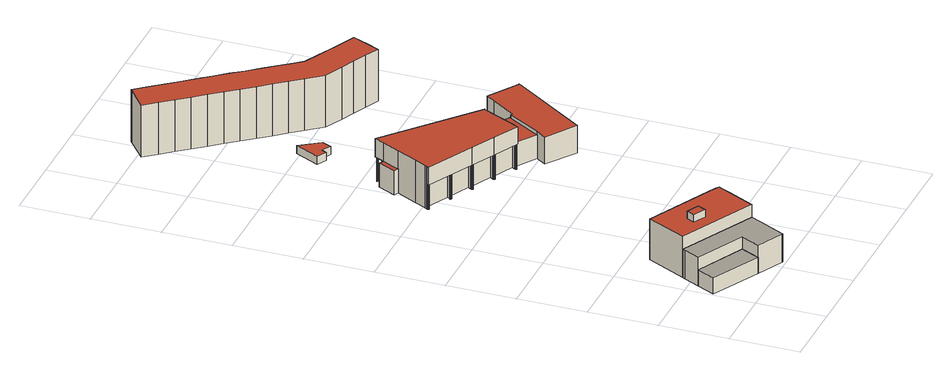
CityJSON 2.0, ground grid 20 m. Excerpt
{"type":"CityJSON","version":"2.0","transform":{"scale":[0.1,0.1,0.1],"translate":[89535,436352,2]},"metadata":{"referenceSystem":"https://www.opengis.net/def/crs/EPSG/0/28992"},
"CityObjects":{
"building1":{"type":"Building","attributes":{"yearOfConstruction":2023,"LAAGSTE_BOUWLAAG":0,"AANTAL_BOUWLAGEN":3,"AANTAL_ADRESSEN":1,"WIJK":"Delfshaven","PANDSOORT":"Vrijstaand","BUURT":"Bospolder","HOOGSTE_BOUWLAAG":2},"address":[{"CountryName":"Nederland","LocalityName":"Rotterdam","ThoroughfareNumber":"282","ThoroughfareName":"Schiedamseweg","PostalCode":"3025AS"}],"children":["building1-1","building1-2","building1-3"]},
"building1-1":{"type":"BuildingPart","parents":["building1"],"geometry":[{"type":"Solid","lod":"2","boundaries":[[[[0,1,2,3]],[[2,4,5,3]],[[6,7,5,4]],[[7,0,3,5]],[[1,0,7,6]],[[1,6,4,2]]]],"semantics":{"surfaces":[{"type":"ClosureSurface"},{"type":"OuterFloorSurface"},{"type":"WallSurface"},{"type":"GroundSurface"}],"values":[[0,1,2,2,3,0]]}}]},
"building1-2":{"type":"BuildingPart","parents":["building1"],"geometry":[{"type":"Solid","lod":"2","boundaries":[[[[8,9,10,11,12,13,14,15]],[[16,17,18,19]],[[20,21,13,12]],[[22,23,24,25,26]],[[27,28,8,15]],[[29,30,10,9]],[[31,23,22,32]],[[33,34,10,30,35]],[[32,36,37,11,38,31]],[[34,38,11,10]],[[28,29,9,8]],[[37,20,12,11]],[[17,39,40,18]],[[41,27,15,14]],[[33,35,41,14,42]],[[13,21,25,24,43]],[[43,42,14,13]],[[44,16,19,45]],[[39,44,45,40]],[[31,38,34,33,42,43,24,23],[45,19,18,40]],[[17,16,44,39]],[[37,36,26,25,21,20]],[[41,35,30,29,28,27]],[[26,36,32,22]]]],"semantics":{"surfaces":[{"type":"OuterCeilingSurface"},{"type":"WallSurface"},{"type":"RoofSurface"},{"type":"GroundSurface"},{"type":"ClosureSurface"}],"values":[[0,1,1,1,1,1,1,1,1,1,1,1,1,1,1,1,1,1,1,2,2,3,3,4]]}}]},
"building1-3":{"type":"BuildingPart","parents":["building1"],"geometry":[{"type":"Solid","lod":"2","boundaries":[[[[46,47,48,49,50,51,52,32,22,53]],[[54,55,51,50]],[[55,56,52,51]],[[56,36,32,52]],[[3,0,57,49,48]],[[57,54,50,49]],[[2,3,48,47]],[[53,58,6,4,46]],[[26,58,53,22]],[[4,2,47,46]],[[54,57,0,1,6,58,26,36,56,55]],[[1,0,3,2]],[[36,26,22,32]],[[6,1,2,4]]]],"semantics":{"surfaces":[{"type":"OuterFloorSurface"},{"type":"WallSurface"},{"type":"GroundSurface"},{"type":"ClosureSurface"}],"values":[[0,1,1,1,1,1,1,1,1,1,2,3,3,3]]}}]},
"building2":{"type":"Building","attributes":{"measuredHeight":2.54,"yearOfConstruction":1952,"LAAGSTE_BOUWLAAG":"0","AANTAL_BOUWLAGEN":"1","WIJK":"Delfshaven","BUURT":"Tussendijken","HOOGSTE_BOUWLAAG":"0"},"geometry":[{"type":"Solid","lod":"2","boundaries":[[[[59,60,61,62,63,64]],[[65,66,62,61]],[[67,68,60,59]],[[69,67,59,64]],[[68,65,61,60]],[[63,62,66,70]],[[64,63,70,69]],[[67,69,70,66,65,68]]]],"semantics":{"surfaces":[{"type":"GroundSurface"},{"type":"WallSurface"},{"type":"RoofSurface"}],"values":[[0,1,1,1,1,1,1,2]]}}]},
"building3":{"type":"Building","attributes":{"measuredHeight":12.87,"yearOfConstruction":1952,"LAAGSTE_BOUWLAAG":"-1","AANTAL_BOUWLAGEN":"4","AANTAL_ADRESSEN":"1","WIJK":"Delfshaven","PANDSOORT":"Tussenpand","BUURT":"Tussendijken","HOOGSTE_BOUWLAAG":"2"},"address":[{"CountryName":"Nederland","LocalityName":"Rotterdam","ThoroughfareNumber":"227","ThoroughfareName":"Schiedamseweg","PostalCode":"3026AN"}],"children":["building3-1","building3-2"]},
"building3-1":{"type":"BuildingPart","attributes":{"measuredHeight":8.4},"parents":["building3"],"geometry":[{"type":"MultiSurface","lod":"2","boundaries":[[[71,72,73,74,75]],[[76,77,78,79,80]],[[77,81,82,78]],[[81,83,84,82]],[[85,86,87,88]],[[89,90,91,92]],[[86,72,71,87]],[[73,89,92,74]],[[90,93,94,91]],[[93,95,96,94]],[[95,97,98,96]],[[75,79,78,71]],[[97,99,100,98]],[[99,76,80,100]],[[101,88,87,71,78,82,84]],[[92,91,94,96,98,100,80,79,75,74]],[[72,86,85,102,83,81,77,76,99,97,95,93,90,89,73]],[[102,85,88,101]]],"semantics":{"surfaces":[{"type":"WallSurface"},{"type":"RoofSurface"},{"type":"GroundSurface"},{"type":"ClosureSurface"}],"values":[0,0,0,0,0,0,0,0,0,0,0,0,0,0,1,1,2,3]}}]},
"building3-2":{"type":"BuildingPart","attributes":{"measuredHeight":12.87},"parents":["building3"],"geometry":[{"type":"MultiSurface","lod":"2","boundaries":[[[103,104,105,106,107,108,109,110,111,112,113,114,115,116,117,118,119,120,121,122,123,124],[125,126,127,128,129,130,131,132,133,134,135,136],[137,138,139,140,141,142,143,144,145,146,147,148,149],[150,151,152,153,154,155,156,157,158,159,160,161,162,163],[164,165,166,167,168,169,170,171,172,173,174,175],[176,177,178,179,180,181,182,183,184,185,186,187,188,189]],[[190,191,192,193,194,195,196,197,198,199,200,201],[202,203,204,205,206,207,208,209,210],[211,212,213,214,215,216,217,218],[219,220,221,222,223,224,225,226],[197,227,228,229,230,231,232],[233,234,235,236,237,238,239,240,241],[242,243,244,245,246,247,248],[249,250,251,252,253,254,255],[256,257,258,259,260,261,262,263],[264,265,266,267,268,269,270,271,272]],[[273,274,275,276,277]],[[200,273,277,278]],[[275,279,280,276]],[[278,281,201,200]],[[103,282,85,88,283,284]],[[101,84,191,285,286]],[[284,287,104,103]],[[288,285,191,190]],[[88,101,286,283]],[[289,290,198,197]],[[199,291,292,200]],[[292,293,294,200]],[[295,274,273,296]],[[108,297,298,299,300]],[[279,299,298,280]],[[301,297,108,107]],[[302,303,121,120]],[[304,305,181,180]],[[306,307,187,186]],[[308,309,116,115]],[[310,311,179,178]],[[312,313,166,165]],[[314,315,114,113]],[[316,317,124,123]],[[318,319,129,128]],[[290,291,199,198]],[[320,314,113,112]],[[313,321,167,166]],[[322,306,186,185]],[[315,308,115,114]],[[323,324,170,169]],[[325,326,175,174]],[[327,328,172,171]],[[329,330,196,195]],[[331,318,128,127]],[[305,332,182,181]],[[321,333,168,167]],[[332,334,183,182]],[[335,336,189,188]],[[319,337,130,129]],[[293,295,296,294]],[[338,339,133,132]],[[334,340,184,183]],[[341,342,125,136]],[[343,312,165,164]],[[344,310,178,177]],[[345,346,135,134]],[[317,282,103,124]],[[347,348,244,243]],[[349,350,205,204]],[[351,352,217,216]],[[353,354,255,254]],[[355,356,270,269]],[[84,83,102,101,191]],[[357,358,253,252]],[[287,359,105,104]],[[359,360,106,105]],[[360,301,107,106]],[[354,361,249,255]],[[362,363,242,248]],[[364,289,197,232]],[[365,366,247,246]],[[367,368,231,230]],[[368,364,232,231]],[[369,370,228,227]],[[371,372,222,221]],[[373,374,224,223]],[[375,376,220,219]],[[377,378,261,260]],[[379,380,211,218]],[[381,382,237,236]],[[380,383,212,211]],[[384,349,204,203]],[[382,385,238,237]],[[386,381,236,235]],[[387,367,230,229]],[[388,389,268,267]],[[356,390,271,270]],[[350,391,206,205]],[[392,393,265,264]],[[394,395,210,209]],[[366,362,248,247]],[[396,357,252,251]],[[363,347,243,242]],[[383,397,213,212]],[[390,398,272,271]],[[399,400,234,233]],[[358,353,254,253]],[[401,402,256,263]],[[370,387,229,228]],[[403,404,215,214]],[[405,388,267,266]],[[406,396,251,250]],[[352,379,218,217]],[[385,407,239,238]],[[361,406,250,249]],[[408,409,208,207]],[[395,410,202,210]],[[393,405,266,265]],[[289,369,227,197]],[[348,411,245,244]],[[411,365,246,245]],[[391,408,207,206]],[[409,394,209,208]],[[410,384,203,202]],[[404,351,216,215]],[[397,403,214,213]],[[412,413,259,258]],[[414,412,258,257]],[[415,375,219,226]],[[413,377,260,259]],[[378,416,262,261]],[[416,401,263,262]],[[417,415,226,225]],[[402,414,257,256]],[[376,371,221,220]],[[372,373,223,222]],[[374,417,225,224]],[[407,418,240,239]],[[419,399,233,241]],[[420,421,152,151]],[[326,343,164,175]],[[307,335,188,187]],[[342,422,126,125]],[[389,355,269,268]],[[324,327,171,170]],[[423,338,132,131]],[[398,392,264,272]],[[424,425,147,146]],[[426,427,156,155]],[[422,331,127,126]],[[337,423,131,130]],[[425,428,148,147]],[[429,424,146,145]],[[340,322,185,184]],[[421,430,153,152]],[[431,432,159,158]],[[311,304,180,179]],[[433,434,162,161]],[[336,435,176,189]],[[333,323,169,168]],[[339,345,134,133]],[[436,437,150,163]],[[434,436,163,162]],[[438,431,158,157]],[[430,439,154,153]],[[346,341,136,135]],[[437,420,151,150]],[[432,440,160,159]],[[441,325,174,173]],[[427,438,157,156]],[[440,433,161,160]],[[328,441,173,172]],[[439,426,155,154]],[[400,386,235,234]],[[418,419,241,240]],[[435,344,177,176]],[[428,442,149,148]],[[442,443,137,149]],[[443,444,138,137]],[[444,445,139,138]],[[445,446,140,139]],[[446,447,141,140]],[[447,448,142,141]],[[448,449,143,142]],[[449,450,144,143]],[[450,429,145,144]],[[300,451,109,108]],[[451,452,110,109]],[[452,453,111,110]],[[453,320,112,111]],[[309,454,117,116]],[[454,455,118,117]],[[455,456,119,118]],[[456,302,120,119]],[[303,457,122,121]],[[457,316,123,122]],[[102,458,193,192]],[[281,288,190,201]],[[459,329,195,194]],[[330,289,197,196]],[[458,459,194,193]],[[200,294,296,273]],[[278,277,276,280,298,297,301,360,359,287,284,283,286,285,288,281]],[[456,455,454,309,308,315,314,320,453,452,451,300,299,279,275,274,295,293,292,291,290,289,330,329,459,458,102,85,282,317,316,457,303,302]],[[370,369,289,364,368,367,387]],[[362,366,365,411,348,347,363]],[[357,396,406,361,354,353,358]],[[349,384,410,395,394,409,408,391,350]],[[376,375,415,417,374,373,372,371]],[[351,404,403,397,383,380,379,352]],[[412,414,402,401,416,378,377,413]],[[381,386,400,399,419,418,407,385,382]],[[424,429,450,449,448,447,446,445,444,443,442,428,425]],[[427,426,439,430,421,420,437,436,434,433,440,432,431,438]],[[323,333,321,313,312,343,326,325,441,328,327,324]],[[331,422,342,341,346,345,339,338,423,337,319,318]],[[392,398,390,356,355,389,388,405,393]],[[340,334,332,305,304,311,310,344,435,336,335,307,306,322]],[[85,102,101,88]]],"semantics":{"surfaces":[{"type":"OuterCeilingSurface"},{"type":"WallSurface"},{"type":"RoofSurface"},{"type":"GroundSurface"},{"type":"ClosureSurface"}],"values":[0,0,1,1,1,1,1,1,1,1,1,1,1,1,1,1,1,1,1,1,1,1,1,1,1,1,1,1,1,1,1,1,1,1,1,1,1,1,1,1,1,1,1,1,1,1,1,1,1,1,1,1,1,1,1,1,1,1,1,1,1,1,1,1,1,1,1,1,1,1,1,1,1,1,1,1,1,1,1,1,1,1,1,1,1,1,1,1,1,1,1,1,1,1,1,1,1,1,1,1,1,1,1,1,1,1,1,1,1,1,1,1,1,1,1,1,1,1,1,1,1,1,1,1,1,1,1,1,1,1,1,1,1,1,1,1,1,1,1,1,1,1,1,1,1,1,1,1,1,1,1,1,1,1,1,1,1,1,1,1,1,1,1,1,1,1,1,1,1,1,1,1,1,1,1,1,1,1,1,1,1,1,1,1,2,2,3,3,3,3,3,3,3,3,3,3,3,3,3,3,3,4]}}]},
"building4":{"type":"Building","attributes":{"measuredHeight":15.82,"yearOfConstruction":1953,"LAAGSTE_BOUWLAAG":"0","AANTAL_BOUWLAGEN":"6","AANTAL_ADRESSEN":"45","WIJK":"Delfshaven","PANDSOORT":"Half vrijstaand","BUURT":"Tussendijken","HOOGSTE_BOUWLAAG":"5"},"address":[{"CountryName":"Nederland","LocalityName":"Rotterdam","ThoroughfareNumber":"190-218","ThoroughfareName":"Mathenesserweg","PostalCode":"3026HN"}],"geometry":[{"type":"Solid","lod":"2","boundaries":[[[[460,461,462,463]],[[464,465,466,467]],[[468,464,467,469]],[[470,468,469,471]],[[472,470,471,473]],[[474,475,476,477]],[[475,478,479,476]],[[478,480,481,479]],[[480,482,483,481]],[[484,485,486,487]],[[485,488,489,486]],[[488,490,491,489]],[[490,492,493,491]],[[492,494,495,493]],[[494,496,497,495]],[[496,498,499,497]],[[482,500,501,483]],[[500,502,503,501]],[[502,504,505,503]],[[504,484,487,505]],[[498,460,463,499]],[[461,506,507,462]],[[506,508,509,507]],[[510,509,508,511]],[[512,510,511,513]],[[514,512,513,515]],[[516,514,515,517]],[[518,516,517,519]],[[520,518,519,521]],[[522,520,521,523]],[[524,522,523,525]],[[526,524,525,527]],[[528,526,527,529]],[[465,528,529,466]],[[530,472,473,531]],[[477,530,531,474]],[[476,479,481,483,501,503,505,487,486,489,491,493,495,497,499,463,462,507,509,510,512,514,516,518,520,522,524,526,528,465,464,468,470,472,530,477]],[[469,467,466,529,527,525,523,521,519,517,515,513,511,508,506,461,460,498,496,494,492,490,488,485,484,504,502,500,482,480,478,475,474,531,473,471]]]],"semantics":{"surfaces":[{"type":"WallSurface"},{"type":"RoofSurface"},{"type":"GroundSurface"}],"values":[[0,0,0,0,0,0,0,0,0,0,0,0,0,0,0,0,0,0,0,0,0,0,0,0,0,0,0,0,0,0,0,0,0,0,0,0,1,2]]}}]}
},
"vertices":[
[150,50,9],[177,104,9],[177,104,58],[150,50,58],[34,175,58],[7,122,58],[34,175,9],[7,122,9],
[332,228,50],[330,225,50],[336,222,50],[324,198,50],[290,215,50],[307,249,50],[331,236,50],[328,230,50],[192,234,155],[180,210,155],[180,210,133],[192,234,133],[290,215,9],[307,249,9],[62,229,95],[62,229,133],[119,343,133],[119,343,9],[62,229,9],[328,230,9],[332,228,9],[330,225,9],[336,222,9],[283,117,133],[283,117,95],[341,231,133],[336,222,133],[341,231,9],[283,117,9],[324,198,9],[324,198,133],[144,228,155],[144,228,133],[331,236,9],[331,236,133],[307,249,133],[156,252,155],[156,252,133],
[34,175,95],[177,104,95],[150,50,95],[226,11,95],[229,10,95],[270,90,95],[282,115,95],[57,220,95],[229,10,9],[270,90,9],[282,115,9],[226,11,9],[57,220,9],
[334,1322,14],[307,1336,14],[300,1322,14],[272,1337,14],[307,1407,14],[348,1350,14],[300,1322,39],[272,1337,39],[334,1322,38],[307,1336,39],[348,1350,38],[307,1407,39],
[508,805,84],[508,805,12],[487,776,12],[487,776,94],[508,805,94],[572,899,12],[566,902,12],[566,902,84],[566,902,94],[572,899,94],[569,906,12],[569,906,84],[492,945,12],[492,945,84],[445,848,12],[446,847,12],[446,847,84],[445,848,84],[572,716,12],[724,936,12],[724,936,96],[572,716,96],[722,937,12],[722,937,96],[719,938,12],[719,938,96],[638,994,12],[638,994,94],[622,970,12],[622,970,94],[490,941,84],[490,941,12],
[441,840,88],[438,834,88],[363,872,88],[294,908,88],[155,979,88],[158,985,88],[162,983,88],[165,991,88],[233,956,88],[229,948,88],[233,946,88],[237,954,88],[301,922,88],[297,914,88],[302,911,88],[306,919,88],[370,886,88],[366,877,88],[371,875,88],[376,883,88],[441,850,88],[436,842,88],[161,980,88],[161,981,88],[161,982,88],[160,983,88],[159,983,88],[158,983,88],[157,982,88],[157,981,88],[157,980,88],[158,979,88],[159,979,88],[160,979,88],[228,946,88],[227,945,88],[227,944,88],[228,943,88],[229,942,88],[230,942,88],[231,943,88],[231,944,88],[232,945,88],[231,945,88],[231,946,88],[230,947,88],[229,947,88],[366,872,88],[367,871,88],[368,871,88],[368,872,88],[369,872,88],[369,873,88],[369,874,88],[368,875,88],[367,876,88],[366,875,88],[365,875,88],[365,874,88],[365,873,88],[365,872,88],[297,907,88],[298,907,88],[299,907,88],[300,908,88],[300,909,88],[300,910,88],[299,911,88],[298,911,88],[297,911,88],[296,910,88],[296,909,88],[296,908,88],[439,837,88],[439,838,88],[439,839,88],[438,840,88],[437,840,88],[437,841,88],[436,840,88],[435,840,88],[435,839,88],[435,838,88],[435,837,88],[436,836,88],[437,836,88],[438,837,88],[494,948,85],[492,945,85],[490,941,85],[281,1048,85],[286,1058,85],[296,1057,85],[317,1095,85],[309,1105,85],[286,1116,85],[272,1116,85],[235,1135,85],[249,1164,85],[492,947,85],[491,947,85],[489,948,85],[488,947,85],[488,945,85],[489,944,85],[491,945,85],[491,946,85],[492,946,85],[368,1054,85],[367,1052,85],[369,1051,85],[371,1051,85],[372,1053,85],[371,1053,85],[371,1054,85],[370,1055,85],[306,1041,85],[305,1042,85],[303,1041,85],[303,1040,85],[303,1038,85],[305,1038,85],[306,1039,85],[307,1040,85],[311,1105,85],[312,1107,85],[312,1108,85],[311,1109,85],[309,1109,85],[308,1107,85],[431,1001,85],[430,1001,85],[429,1001,85],[428,1000,85],[428,998,85],[429,997,85],[431,997,85],[432,999,85],[432,1000,85],[251,1159,85],[251,1160,85],[251,1161,85],[249,1161,85],[247,1159,85],[248,1157,85],[250,1157,85],[239,1143,85],[238,1141,85],[239,1139,85],[241,1139,85],[242,1141,85],[242,1142,85],[241,1142,85],[353,1016,85],[353,1017,85],[352,1018,85],[350,1018,85],[349,1016,85],[350,1014,85],[352,1014,85],[353,1015,85],[421,983,85],[419,982,85],[419,980,85],[421,979,85],[422,980,85],[423,980,85],[423,981,85],[423,982,85],[422,982,85],[209,1085,85],[209,1085,12],[179,1026,12],[179,1026,141],[209,1085,141],[235,1135,141],[162,993,12],[162,993,141],[249,1164,141],[441,840,12],[445,848,141],[441,840,141],[492,945,141],[490,941,141],[438,834,141],[494,948,141],[309,1105,12],[286,1116,12],[272,1116,12],[235,1135,12],[221,1143,12],[221,1143,85],[196,1091,12],[196,1091,85],[158,985,141],[158,986,141],[158,986,12],[158,985,12],[155,979,141],[366,877,12],[371,875,12],[437,840,12],[437,841,12],[435,837,12],[436,836,12],[301,922,12],[297,914,12],[439,839,12],[438,840,12],[298,907,12],[299,907,12],[233,946,12],[237,954,12],[441,850,12],[436,842,12],[160,983,12],[159,983,12],[229,948,12],[300,908,12],[435,838,12],[300,910,12],[299,911,12],[296,909,12],[296,908,12],[298,911,12],[297,911,12],[296,1057,12],[317,1095,12],[161,982,12],[436,840,12],[300,909,12],[435,840,12],[437,836,12],[438,837,12],[158,983,12],[157,981,12],[157,980,12],[435,839,12],[160,979,12],[161,980,12],[297,907,12],[439,838,12],[158,979,12],[159,979,12],[251,1160,12],[251,1161,12],[489,948,12],[488,947,12],[371,1053,12],[371,1054,12],[242,1142,12],[241,1142,12],[423,980,12],[423,981,12],[241,1139,12],[242,1141,12],[363,872,141],[294,908,141],[239,1143,12],[250,1157,12],[251,1159,12],[308,1107,12],[247,1159,12],[248,1157,12],[311,1109,12],[309,1109,12],[311,1105,12],[312,1107,12],[303,1041,12],[303,1040,12],[303,1038,12],[305,1038,12],[306,1041,12],[305,1042,12],[349,1016,12],[350,1014,12],[370,1055,12],[368,1054,12],[428,1000,12],[428,998,12],[367,1052,12],[491,947,12],[429,997,12],[429,1001,12],[312,1108,12],[421,979,12],[422,980,12],[423,982,12],[488,945,12],[421,983,12],[419,982,12],[491,946,12],[492,946,12],[239,1139,12],[369,1051,12],[422,982,12],[431,1001,12],[430,1001,12],[353,1015,12],[353,1016,12],[371,1051,12],[372,1053,12],[419,980,12],[238,1141,12],[431,997,12],[489,944,12],[491,945,12],[492,947,12],[249,1161,12],[352,1018,12],[350,1018,12],[353,1017,12],[307,1040,12],[352,1014,12],[306,1039,12],[432,999,12],[432,1000,12],[367,871,12],[368,871,12],[161,981,12],[157,982,12],[231,945,12],[231,946,12],[369,873,12],[369,874,12],[230,947,12],[232,945,12],[368,872,12],[367,876,12],[366,875,12],[365,874,12],[365,873,12],[439,837,12],[365,872,12],[366,872,12],[368,875,12],[369,872,12],[365,875,12],[296,910,12],[229,947,12],[228,946,12],[227,945,12],[227,944,12],[228,943,12],[229,942,12],[230,942,12],[231,943,12],[231,944,12],[162,983,12],[165,991,12],[233,956,12],[302,911,12],[306,919,12],[370,886,12],[376,883,12],[281,1048,12],[286,1058,12],
[209,1835,15],[208,1834,15],[208,1834,173],[209,1835,173],[516,1359,173],[462,1384,173],[462,1384,15],[516,1359,15],[556,1341,173],[556,1341,15],[597,1322,173],[597,1322,15],[639,1302,173],[639,1302,15],[676,1384,15],[634,1403,15],[634,1403,173],[676,1384,173],[594,1422,15],[594,1422,173],[554,1441,15],[554,1441,173],[514,1460,15],[514,1460,173],[411,1590,15],[384,1626,15],[384,1626,173],[411,1590,173],[356,1661,15],[356,1661,173],[328,1696,15],[328,1696,173],[299,1732,15],[299,1732,173],[271,1767,15],[271,1767,173],[244,1801,15],[244,1801,173],[214,1838,15],[214,1838,173],[494,1484,15],[494,1484,173],[467,1520,15],[467,1520,173],[439,1555,15],[439,1555,173],[206,1833,15],[206,1833,173],[145,1784,15],[145,1784,173],[174,1747,173],[174,1747,15],[202,1712,173],[202,1712,15],[230,1677,173],[230,1677,15],[258,1641,173],[258,1641,15],[287,1605,173],[287,1605,15],[314,1571,173],[314,1571,15],[342,1535,173],[342,1535,15],[370,1500,173],[370,1500,15],[398,1465,173],[398,1465,15],[426,1430,173],[426,1430,15],[656,1341,173],[656,1341,15]
]}
